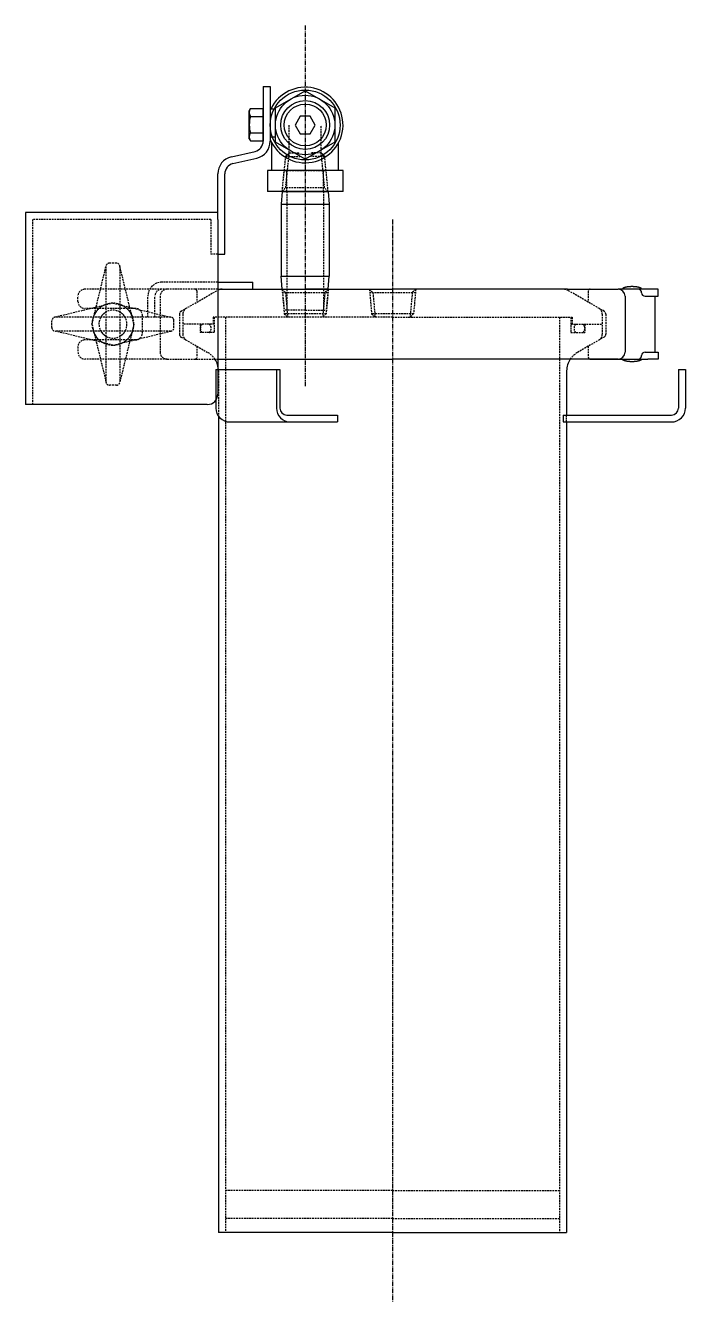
# Model space of a CAD drawing. Extents: x 248 to 800, y 19 to 803.
# Drawn here: x 611.5 to 800.3, y 152.5 to 518 of the extents above; entities that cross this region are included whole.
import ezdxf

# ---------------------------------------------------------------- set-up
doc = ezdxf.new("R2010")
doc.units = 0
doc.linetypes.add('CENTER', pattern=[2, 1.25, -0.25, 0.25, -0.25])
doc.linetypes.add('DASHED', pattern=[0.75, 0.5, -0.25])
doc.layers.get('0').update_dxf_attribs({"linetype": 'CONTINUOUS'})
doc.layers.add('CENTER', color=1, linetype='CENTER')

msp = doc.modelspace()

# ---------------------------------------------------------------- linework, layer by layer
at = {"color": 7, "linetype": 'CONTINUOUS'}
for p, q in [((679.5, 500.52), (681.5, 500.52)), ((679.5, 500.52), (679.5, 484.9)), ((681.5, 500.52), (681.5, 484.9)), ((675.5, 493.6), (675.85, 494.22)), ((675.5, 485.6), (675.5, 493.6)), ((675.85, 494.22), (679.5, 494.22)), ((679.5, 484.98), (679.5, 494.22)), ((681.5, 494.14), (683, 494.14)), ((675.85, 491.91), (679.5, 491.91)), ((675.85, 487.29), (679.5, 487.29)), ((681.5, 486.14), (683, 486.14)), ((675.5, 485.6), (675.85, 484.98)), ((675.85, 484.98), (679.5, 484.98)), ((682, 476.47), (682, 484.32)), ((701, 476.47), (701, 484.35)), ((670.37, 480.41), (677.17, 481.98)), ((670.82, 478.46), (677.62, 480.03)), ((666.5, 462.52), (666.5, 475.54)), ((668.5, 452.52), (668.5, 475.54)), ((702.33, 476.47), (680.68, 476.47)), ((680.68, 476.47), (680.68, 470.52)), ((702.32, 470.52), (702.33, 476.47)), ((702.32, 470.52), (680.68, 470.52)), ((684.94, 470.52), (684.6, 466.82)), ((684.94, 470.52), (698.06, 470.52)), ((698.06, 470.52), (698.4, 466.82)), ((611.5, 464.52), (611.5, 409.52)), ((666.5, 464.52), (611.5, 464.52)), ((684.6, 466.82), (698.4, 466.82)), ((684.6, 466.82), (684.6, 446.22)), ((698.4, 466.82), (698.4, 446.22)), ((666.5, 462.52), (666.5, 412.52)), ((666.5, 452.52), (668.5, 452.52)), ((684.6, 446.22), (698.4, 446.22)), ((684.94, 442.52), (684.6, 446.22)), ((698.06, 442.52), (698.4, 446.22)), ((666.5, 444.52), (676.5, 444.52)), ((666.5, 442.52), (716.5, 442.52)), ((676.5, 442.52), (676.5, 444.52)), ((684.94, 442.52), (698.06, 442.52)), ((698.13, 442.52), (691.5, 442.52)), ((766.5, 442.52), (716.5, 442.52)), ((766.5, 442.52), (773, 442.52)), ((773, 442.52), (781, 442.52)), ((792.51, 442.52), (781, 442.52)), ((792.51, 440.52), (792.51, 442.52)), ((783, 440.52), (783, 424.52)), ((787.75, 441.52), (787.75, 441.52)), ((788.75, 440.52), (791.54, 440.52)), ((791.54, 440.52), (792.51, 440.52)), ((791.54, 440.52), (791.54, 424.52)), ((788.75, 424.52), (791.54, 424.52)), ((791.54, 424.52), (792.51, 424.52)), ((792.51, 424.52), (792.51, 422.52)), ((666.5, 422.52), (716.5, 422.52)), ((773, 422.52), (716.5, 422.52)), ((781, 422.52), (767.33, 422.52)), ((773, 422.52), (781, 422.52)), ((781, 422.52), (789.54, 422.52)), ((787.75, 423.52), (787.75, 423.52)), ((792.51, 422.52), (789.54, 422.52)), ((665.95, 419.52), (684.27, 419.52)), ((665.95, 419.52), (665.95, 408.52)), ((683.27, 419.52), (683.27, 408.52)), ((684.27, 419.52), (684.27, 408.52)), ((766.3, 419.16), (766.3, 406.52)), ((766.3, 419.16), (766.3, 409.52)), ((798.29, 419.52), (800.29, 419.52)), ((798.29, 419.52), (798.29, 408.52)), ((800.29, 419.52), (800.29, 408.52)), ((663.5, 409.52), (611.5, 409.52)), ((666.7, 406.18), (666.7, 172.52)), ((686.27, 406.52), (700.77, 406.52)), ((700.77, 406.52), (700.77, 404.52)), ((765.29, 406.52), (796.29, 406.52)), ((765.29, 406.52), (765.29, 404.52)), ((669.95, 404.52), (700.77, 404.52)), ((765.29, 404.52), (796.29, 404.52)), ((766.3, 404.52), (766.3, 172.52)), ((716.5, 172.52), (666.7, 172.52)), ((716.5, 172.52), (766.3, 172.52))]:
    msp.add_line(p, q, dxfattribs=at)
at = {"color": 3, "linetype": 'DASHED'}
for p, q in [((686.94, 481.52), (686.95, 489.52)), ((696.09, 480.46), (696.1, 489.52)), ((684.92, 470.53), (685.94, 480.52)), ((685.92, 471.52), (686.94, 481.52)), ((685.94, 480.52), (686.94, 481.52)), ((685.94, 480.52), (689.95, 480.52)), ((686.94, 481.52), (689.95, 481.52)), ((696.09, 481.51), (693.07, 481.51)), ((697.08, 480.51), (693.07, 480.51)), ((697.07, 471.51), (696.09, 481.51)), ((697.08, 480.51), (696.09, 481.51)), ((698.07, 470.51), (697.08, 480.51)), ((684.94, 470.52), (685.5, 476.52)), ((685.5, 476.52), (697.5, 476.52)), ((686.25, 470.52), (686.25, 476.52)), ((696.75, 470.52), (696.75, 476.52)), ((698.06, 470.52), (697.5, 476.52)), ((684.92, 470.53), (685.92, 471.52)), ((697.07, 471.51), (685.92, 471.52)), ((698.07, 470.51), (697.07, 471.51)), ((686.25, 470.52), (686.25, 442.52)), ((696.75, 470.52), (696.75, 442.52)), ((613.5, 462.52), (613.5, 409.52)), ((664.5, 462.52), (613.5, 462.52)), ((664.5, 462.52), (664.5, 452.52)), ((637.5, 449.98), (635.5, 449.98)), ((666.5, 452.52), (664.5, 452.52)), ((630.5, 432.52), (634.5, 448.98)), ((634.5, 448.98), (634.5, 416.06)), ((638.5, 448.98), (638.5, 416.06)), ((642.5, 432.52), (638.5, 448.98)), ((652, 442.52), (628.5, 442.52)), ((666.5, 444.52), (650.5, 444.52)), ((660, 442.52), (652, 442.52)), ((666.5, 442.52), (660, 442.52)), ((684.88, 442.52), (685.5, 435.52)), ((684.88, 442.52), (685.88, 441.52)), ((684.94, 442.52), (685.5, 436.52)), ((686.25, 442.52), (686.25, 436.52)), ((696.75, 442.52), (696.75, 436.52)), ((698.13, 442.52), (697.13, 441.52)), ((698.13, 442.52), (697.5, 435.52)), ((698.06, 442.52), (697.5, 436.52)), ((709.88, 442.52), (710.88, 441.52)), ((709.88, 442.52), (710.5, 435.52)), ((723.13, 442.52), (722.13, 441.52)), ((723.13, 442.52), (722.5, 435.52)), ((626.5, 439.02), (626.5, 440.52)), ((646.5, 434.52), (646.5, 440.52)), ((648.5, 434.52), (648.5, 440.52)), ((650, 440.52), (650, 424.52)), ((656, 436.23), (666.2, 442.11)), ((660.5, 442.02), (660.5, 438.83)), ((698.04, 441.52), (684.96, 441.52)), ((685.88, 441.52), (686.5, 434.52)), ((697.13, 441.52), (696.5, 434.52)), ((723.04, 441.52), (709.96, 441.52)), ((710.88, 441.52), (711.5, 434.52)), ((722.13, 441.52), (721.5, 434.52)), ((777, 436.23), (766.8, 442.11)), ((772.5, 442.02), (772.5, 438.83)), ((636.5, 438.52), (620.04, 434.52)), ((642.92, 437.02), (628.5, 437.02)), ((636.5, 438.52), (652.96, 434.52)), ((644.92, 430.02), (644.92, 435.02)), ((655.5, 435.36), (655.5, 429.67)), ((656.5, 435.36), (656.5, 429.67)), ((691.5, 436.52), (685.5, 436.52)), ((697.5, 435.52), (685.5, 435.52)), ((685.5, 435.52), (686.5, 434.52)), ((691.5, 436.52), (697.5, 436.52)), ((697.5, 435.52), (696.5, 434.52)), ((710.5, 435.52), (711.5, 434.52)), ((722.5, 435.52), (710.5, 435.52)), ((722.5, 435.52), (721.5, 434.52)), ((776.5, 435.36), (776.5, 429.67)), ((777.5, 435.36), (777.5, 429.67)), ((619.04, 431.52), (619.04, 433.52)), ((652.96, 434.52), (620.04, 434.52)), ((630.5, 432.52), (634.5, 416.06)), ((642.5, 432.52), (638.5, 416.06)), ((648.5, 434.52), (646.5, 434.52)), ((653.96, 431.52), (653.96, 433.52)), ((665.5, 432.52), (656.5, 432.52)), ((661.5, 432.52), (661.5, 430.12)), ((716.5, 434.52), (665.15, 434.52)), ((665.15, 434.52), (665.15, 432.52)), ((665.5, 434.52), (665.5, 430.12)), ((668.7, 434.52), (668.7, 172.52)), ((716.5, 434.52), (767.85, 434.52)), ((764.3, 434.52), (764.3, 172.52)), ((767.5, 434.52), (767.5, 430.12)), ((767.5, 432.52), (776.5, 432.52)), ((767.85, 434.52), (767.85, 432.52)), ((771.5, 432.52), (771.5, 430.12)), ((652.96, 430.52), (620.04, 430.52)), ((636.5, 426.52), (620.04, 430.52)), ((642.92, 428.02), (628.5, 428.02)), ((636.5, 426.52), (652.96, 430.52)), ((656, 428.81), (663.7, 424.36)), ((665.5, 430.12), (661.5, 430.12)), ((767.5, 430.12), (771.5, 430.12)), ((777, 428.81), (769.3, 424.36)), ((626.5, 426.02), (626.5, 424.52)), ((660.5, 426.21), (660.5, 423.02)), ((772.5, 426.21), (772.5, 423.02)), ((652, 422.52), (628.5, 422.52)), ((652, 422.52), (666.5, 422.52)), ((666.7, 419.16), (666.7, 406.18)), ((637.5, 415.06), (635.5, 415.06)), ((766.3, 404.52), (766.3, 406.52)), ((716.5, 184.52), (668.7, 184.52)), ((716.5, 184.52), (764.3, 184.52)), ((716.5, 176.52), (668.7, 176.52)), ((716.5, 176.52), (764.3, 176.52))]:
    msp.add_line(p, q, dxfattribs=at)
at = {"color": 7, "linetype": 'CONTINUOUS'}
for points in [[(700, 484.61), (691.5, 479.7), (683, 484.61), (683, 494.42), (691.5, 499.33), (700, 494.42)], [(692.94, 487.02), (694.38, 489.52), (692.94, 492.02), (690.05, 492.02), (688.61, 489.52), (690.05, 487.02)]]:
    msp.add_lwpolyline(points, close=True, dxfattribs=at)
for points in [[(787.75, 442.52, 0), (787.75, 442.54, 0), (787.75, 442.55, 0), (787.74, 442.57, 0), (787.74, 442.59, 0), (787.73, 442.61, 0), (787.72, 442.63, 0), (787.71, 442.64, 0), (787.7, 442.66, 0), (787.68, 442.68, 0), (787.67, 442.7, 0), (787.65, 442.72, 0), (787.63, 442.73, 0), (787.61, 442.75, 0), (787.59, 442.77, 0), (787.57, 442.79, 0), (787.54, 442.8, 0), (787.51, 442.82, 0), (787.49, 442.84, 0), (787.46, 442.85, 0), (787.43, 442.87, 0), (787.39, 442.88, 0), (787.36, 442.9, 0), (787.32, 442.92, 0), (787.29, 442.93, 0), (787.25, 442.95, 0), (787.21, 442.96, 0), (787.17, 442.98, 0), (787.13, 442.99, 0), (787.08, 443, 0), (787.04, 443.02, 0), (786.99, 443.03, 0), (786.95, 443.05, 0), (786.9, 443.06, 0), (786.85, 443.07, 0), (786.8, 443.08, 0), (786.74, 443.09, 0), (786.69, 443.1, 0), (786.64, 443.12, 0), (786.58, 443.13, 0), (786.53, 443.14, 0), (786.47, 443.15, 0), (786.41, 443.16, 0), (786.36, 443.17, 0), (786.3, 443.18, 0), (786.24, 443.18, 0), (786.18, 443.19, 0), (786.12, 443.2, 0), (786.05, 443.21, 0), (785.99, 443.21, 0), (785.93, 443.22, 0), (785.86, 443.23, 0), (785.8, 443.23, 0), (785.73, 443.24, 0), (785.67, 443.24, 0), (785.6, 443.25, 0), (785.54, 443.25, 0), (785.47, 443.25, 0), (785.4, 443.25, 0), (785.34, 443.26, 0), (785.27, 443.26, 0), (785.2, 443.26, 0), (785.14, 443.26, 0), (785.07, 443.26, 0), (785, 443.26, 0), (784.93, 443.26, 0), (784.87, 443.26, 0), (784.8, 443.26, 0), (784.73, 443.26, 0), (784.66, 443.26, 0), (784.6, 443.25, 0), (784.53, 443.25, 0), (784.46, 443.25, 0), (784.4, 443.25, 0), (784.33, 443.24, 0), (784.27, 443.24, 0), (784.2, 443.23, 0), (784.14, 443.23, 0), (784.07, 443.22, 0), (784.01, 443.21, 0), (783.95, 443.21, 0), (783.89, 443.2, 0), (783.83, 443.19, 0), (783.76, 443.18, 0), (783.71, 443.18, 0), (783.64, 443.17, 0), (783.59, 443.16, 0), (783.53, 443.15, 0), (783.47, 443.14, 0), (783.42, 443.13, 0), (783.36, 443.12, 0), (783.31, 443.1, 0), (783.26, 443.09, 0), (783.21, 443.08, 0), (783.15, 443.07, 0), (783.11, 443.06, 0), (783.06, 443.05, 0), (783.01, 443.03, 0), (782.96, 443.02, 0), (782.92, 443, 0), (782.88, 442.99, 0), (782.83, 442.98, 0), (782.79, 442.96, 0), (782.75, 442.95, 0), (782.71, 442.93, 0), (782.68, 442.92, 0), (782.64, 442.9, 0), (782.61, 442.88, 0), (782.58, 442.87, 0), (782.54, 442.85, 0), (782.51, 442.84, 0), (782.49, 442.82, 0), (782.46, 442.8, 0), (782.43, 442.79, 0), (782.41, 442.77, 0), (782.39, 442.75, 0), (782.37, 442.73, 0), (782.35, 442.72, 0), (782.33, 442.7, 0), (782.32, 442.68, 0), (782.3, 442.66, 0), (782.29, 442.64, 0), (782.28, 442.63, 0), (782.27, 442.61, 0), (782.26, 442.59, 0), (782.26, 442.57, 0), (782.25, 442.55, 0), (782.25, 442.54, 0), (782.25, 442.52, 0)], [(787.75, 422.52, 0), (787.75, 422.5, 0), (787.75, 422.48, 0), (787.74, 422.46, 0), (787.74, 422.44, 0), (787.73, 422.43, 0), (787.72, 422.41, 0), (787.71, 422.39, 0), (787.7, 422.37, 0), (787.68, 422.35, 0), (787.67, 422.33, 0), (787.65, 422.32, 0), (787.63, 422.3, 0), (787.61, 422.28, 0), (787.59, 422.26, 0), (787.57, 422.25, 0), (787.54, 422.23, 0), (787.51, 422.21, 0), (787.49, 422.2, 0), (787.46, 422.18, 0), (787.43, 422.16, 0), (787.39, 422.15, 0), (787.36, 422.13, 0), (787.32, 422.12, 0), (787.29, 422.1, 0), (787.25, 422.09, 0), (787.21, 422.07, 0), (787.17, 422.06, 0), (787.13, 422.04, 0), (787.08, 422.03, 0), (787.04, 422.01, 0), (786.99, 422, 0), (786.95, 421.99, 0), (786.9, 421.98, 0), (786.85, 421.96, 0), (786.8, 421.95, 0), (786.74, 421.94, 0), (786.69, 421.93, 0), (786.64, 421.92, 0), (786.58, 421.91, 0), (786.53, 421.9, 0), (786.47, 421.89, 0), (786.41, 421.88, 0), (786.36, 421.87, 0), (786.3, 421.86, 0), (786.24, 421.85, 0), (786.18, 421.84, 0), (786.12, 421.83, 0), (786.05, 421.83, 0), (785.99, 421.82, 0), (785.93, 421.81, 0), (785.86, 421.81, 0), (785.8, 421.8, 0), (785.73, 421.8, 0), (785.67, 421.79, 0), (785.6, 421.79, 0), (785.54, 421.78, 0), (785.47, 421.78, 0), (785.4, 421.78, 0), (785.34, 421.77, 0), (785.27, 421.77, 0), (785.2, 421.77, 0), (785.14, 421.77, 0), (785.07, 421.77, 0), (785, 421.77, 0), (784.93, 421.77, 0), (784.87, 421.77, 0), (784.8, 421.77, 0), (784.73, 421.77, 0), (784.66, 421.77, 0), (784.6, 421.78, 0), (784.53, 421.78, 0), (784.46, 421.78, 0), (784.4, 421.79, 0), (784.33, 421.79, 0), (784.27, 421.8, 0), (784.2, 421.8, 0), (784.14, 421.81, 0), (784.07, 421.81, 0), (784.01, 421.82, 0), (783.95, 421.83, 0), (783.89, 421.83, 0), (783.83, 421.84, 0), (783.76, 421.85, 0), (783.71, 421.86, 0), (783.64, 421.87, 0), (783.59, 421.88, 0), (783.53, 421.89, 0), (783.47, 421.9, 0), (783.42, 421.91, 0), (783.36, 421.92, 0), (783.31, 421.93, 0), (783.26, 421.94, 0), (783.21, 421.95, 0), (783.15, 421.96, 0), (783.11, 421.98, 0), (783.06, 421.99, 0), (783.01, 422, 0), (782.96, 422.01, 0), (782.92, 422.03, 0), (782.88, 422.04, 0), (782.83, 422.06, 0), (782.79, 422.07, 0), (782.75, 422.09, 0), (782.71, 422.1, 0), (782.68, 422.12, 0), (782.64, 422.13, 0), (782.61, 422.15, 0), (782.58, 422.16, 0), (782.54, 422.18, 0), (782.51, 422.2, 0), (782.49, 422.21, 0), (782.46, 422.23, 0), (782.43, 422.25, 0), (782.41, 422.26, 0), (782.39, 422.28, 0), (782.37, 422.3, 0), (782.35, 422.32, 0), (782.33, 422.33, 0), (782.32, 422.35, 0), (782.3, 422.37, 0), (782.29, 422.39, 0), (782.28, 422.41, 0), (782.27, 422.43, 0), (782.26, 422.44, 0), (782.26, 422.46, 0), (782.25, 422.48, 0), (782.25, 422.5, 0), (782.25, 422.52, 0)]]:
    msp.add_polyline3d(points, dxfattribs=at)
for radius in [10, 8.5, 7, 6]:
    msp.add_circle((691.5, 489.52), radius, dxfattribs=at)
for centre, radius, start, end in [((691.5, 489.52), 10.82, 202.4613, 154.6989), ((677.54, 493.06), 2.04, 145.6158, 214.3842), ((683.14, 489.6), 7.64, 162.412, 197.588), ((677.54, 486.13), 2.04, 145.6158, 214.3842), ((676.5, 484.9), 3, 282.9946, 0), ((676.5, 484.9), 5, 282.9946, 0), ((671.5, 475.54), 5, 102.9946, 180), ((671.5, 475.54), 3, 102.9946, 180), ((781, 440.52), 2, 0, 90), ((786.75, 441.52), 1, 0, 90), ((788.75, 441.52), 1, 180, 270), ((781, 424.52), 2, 270, 0), ((788.75, 423.52), 1, 90, 180), ((660.7, 419.16), 6, 360, 33.976), ((772.3, 419.16), 6, 146.024, 180), ((786.75, 423.52), 1, 270, 0), ((663.5, 412.52), 3, 270, 0), ((669.95, 408.52), 4, 180, 270), ((687.27, 408.52), 4, 180, 270), ((686.27, 408.52), 2, 180, 270), ((796.29, 408.52), 2, 270, 0), ((796.29, 408.52), 4, 270, 0)]:
    msp.add_arc(centre, radius, start, end, dxfattribs=at)
at = {"color": 3, "linetype": 'DASHED'}
for centre, radius, start, end in [((635.5, 448.98), 1, 90, 180), ((637.5, 448.98), 1, 0, 90), ((628.5, 440.52), 2, 90, 180), ((650.5, 440.52), 4, 90, 180), ((650.5, 440.52), 2, 90, 180), ((652, 440.52), 2, 90, 180), ((660, 442.02), 0.5, 0, 90), ((667.7, 439.52), 3, 90, 120), ((765.3, 439.52), 3, 60, 90), ((773, 442.02), 0.5, 90, 180), ((628.5, 439.02), 2, 180, 270), ((636.5, 432.52), 6, 109.4712, 250.5288), ((636.5, 432.52), 6, 19.4712, 160.5288), ((636.5, 432.52), 4, 120, 240), ((636.5, 432.52), 4, 30, 150), ((636.5, 432.52), 6, 289.4712, 70.5288), ((636.5, 432.52), 4, 300, 60), ((642.92, 435.02), 2, 0, 90), ((656.5, 435.36), 1, 120, 180), ((658.5, 435.36), 2, 120, 180), ((774.5, 435.36), 2, 0, 60), ((776.5, 435.36), 1, 0, 60), ((620.04, 433.52), 1, 90, 180), ((620.04, 431.52), 1, 180, 270), ((652.96, 433.52), 1, 0, 90), ((652.96, 431.52), 1, 270, 0), ((663.05, 431.32), 1.55, 129.268, 230.732), ((663.05, 431.32), 1.55, 309.268, 50.732), ((769.95, 431.32), 1.55, 129.268, 230.732), ((769.95, 431.32), 1.55, 309.268, 50.732), ((628.5, 426.02), 2, 90, 180), ((636.5, 432.52), 6, 199.4712, 340.5288), ((636.5, 432.52), 4, 210, 330), ((642.92, 430.02), 2, 270, 0), ((656.5, 429.67), 1, 180, 240), ((658.5, 429.67), 2, 180, 240), ((774.5, 429.67), 2, 300, 0), ((776.5, 429.67), 1, 300, 0), ((628.5, 424.52), 2, 180, 270), ((652, 424.52), 2, 180, 270), ((660.7, 419.16), 6, 33.976, 60), ((772.3, 419.16), 6, 120, 146.024), ((660, 423.02), 0.5, 270, 0), ((773, 423.02), 0.5, 180, 270), ((635.5, 416.06), 1, 180, 270), ((637.5, 416.06), 1, 270, 0)]:
    msp.add_arc(centre, radius, start, end, dxfattribs=at)
at = {"layer": 'CENTER', "color": 1, "linetype": 'CENTER'}
for p, q in [((691.5, 517.99), (691.5, 414.52)), ((716.5, 462.52), (716.5, 152.52))]:
    msp.add_line(p, q, dxfattribs=at)

doc.saveas('drawing.dxf')
